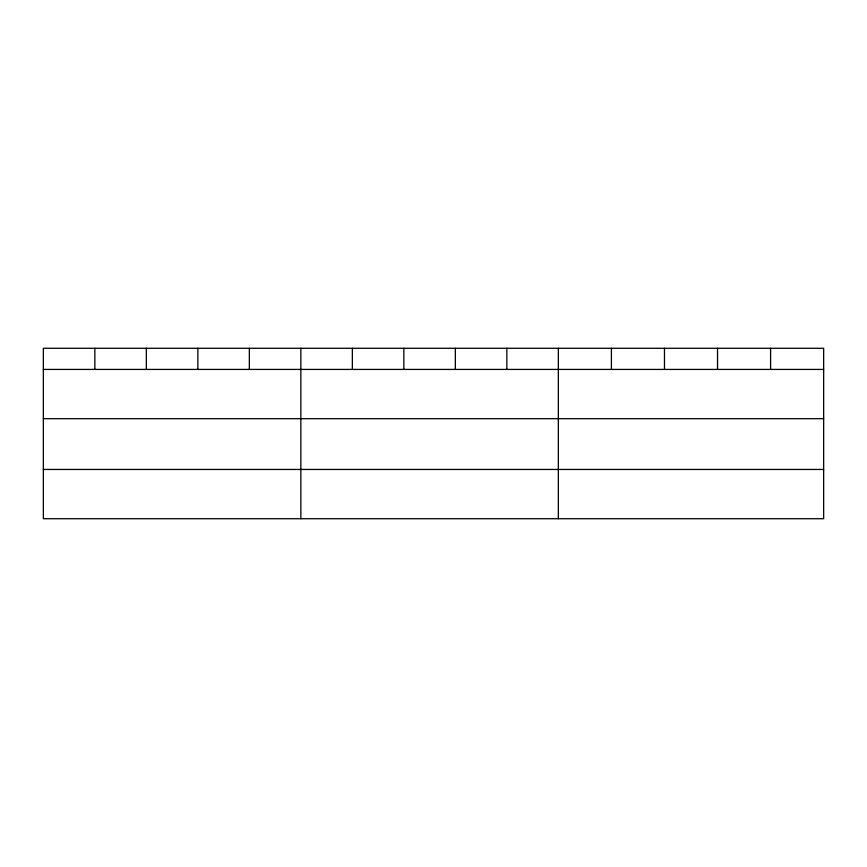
<?xml version="1.0" encoding="UTF-8"?>
<svg xmlns="http://www.w3.org/2000/svg" width="867" height="867" viewBox="0 0 867 867"><rect width="100%" height="100%" fill="white"/><g stroke="black" fill="none" stroke-linecap="round" stroke-linejoin="round"><path stroke-width="1.3" d="M823.65 418.685L823.65 348.285L43.35 348.285L43.35 518.715L823.65 518.715L823.65 418.685L43.35 418.685M43.35 369.429L823.65 369.429M43.35 469.448L823.65 469.448M770.59 348.285L770.59 369.429M717.529 348.285L717.529 369.429M664.469 348.285L664.469 369.429M611.408 348.285L611.408 369.429M558.348 348.285L558.348 518.715M506.848 348.285L506.848 369.429M455.348 348.285L455.348 369.429M403.849 348.285L403.849 369.429M352.349 348.285L352.349 369.429M300.849 348.285L300.849 518.715M249.349 348.285L249.349 369.429M197.849 348.285L197.849 369.429M146.35 348.285L146.35 369.429M94.85 348.285L94.85 369.429"/></g></svg>
